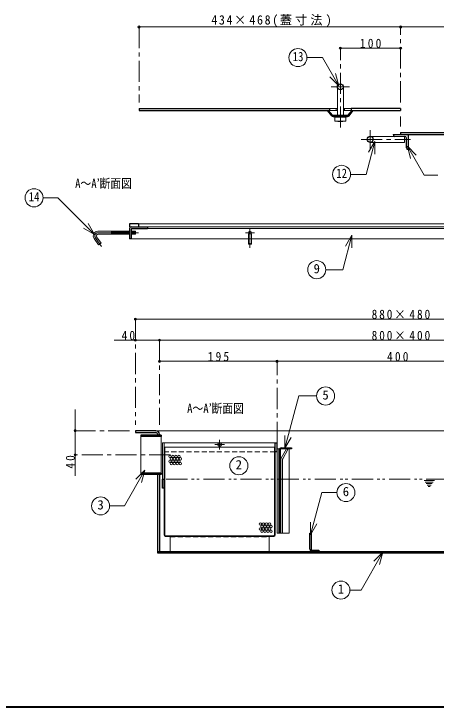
# Model space of a CAD drawing. Units: millimetres at full size, sheet at 1:7. Extents: x -1487 to 1348, y -983 to 984.
# Drawn here: x -822 to -121, y -983 to 165 of the extents above; entities that cross this region are included whole.
import ezdxf
from ezdxf.enums import TextEntityAlignment as Align

# ---------------------------------------------------------------- set-up
doc = ezdxf.new("R2010")
doc.units = ezdxf.units.MM
doc.header["$LTSCALE"] = 7
doc.header["$PDMODE"] = 32
doc.header["$PDSIZE"] = 3.5
for name, pattern in [('CHAIN1', [8, 5, -1, 1, -1]), ('DASHED1', [1.8, 1.2, -0.6]), ('DOUBLE_CHAIN1', [8.8, 5, -1, 0.6, -0.6, 0.6, -1])]:
    doc.linetypes.add(name, pattern=pattern)
doc.layers.add('0-A', color=4, linetype='Continuous', lineweight=9)
doc.styles.add('ＭＳ ゴシック', font='')
doc.styles.get('ＭＳ ゴシック').set_extended_font_data('MS Gothic')

msp = doc.modelspace()

# ---------------------------------------------------------------- linework, layer by layer
at = {"layer": '0-A', "linetype": 'CHAIN1'}
for p, q in [((-613.857, 143.513), (-613.857, 18.513)), ((-179.857, 18.513), (-179.857, 143.513)), ((-279.857, -23.187), (-279.857, 108.513)), ((-294.857, 44.313), (-264.857, 44.313)), ((-179.857, -4.687), (-179.857, -21.487)), ((-230.357, -57.687), (-230.357, -27.687)), ((-245.357, -42.687), (-163.357, -42.687)), ((-429.857, -189.987), (-429.857, -222.418)), ((-686.348, -205.355), (-676.037, -220.08)), ((-682.252, -197.487), (-614.756, -197.487)), ((-422.357, -197.487), (-437.357, -197.487)), ((-619.857, -340.487), (-619.857, -515.487)), ((-579.857, -375.487), (-579.857, -515.487)), ((-384.857, -545.487), (-384.857, -410.487)), ((-629.857, -525.487), (-719.857, -525.487)), ((-488.107, -548.487), (-472.107, -548.487)), ((-480.107, -540.487), (-480.107, -556.487)), ((-561.857, -565.487), (-719.857, -565.487))]:
    msp.add_line(p, q, dxfattribs=at)
at = {"layer": '0-A'}
for p, q in [((-613.857, 143.513), (-179.857, 143.513)), ((-179.857, 143.513), (254.143, 143.513)), ((-279.857, 108.513), (-179.857, 108.513)), ((-284.857, 8.513), (-286.857, 8.513)), ((-286.857, 5.313), (-284.857, 5.313)), ((-272.857, 8.513), (-274.857, 8.513)), ((-274.857, 5.313), (-272.857, 5.313)), ((255.143, -182.487), (-614.857, -182.487)), ((-659.756, -194.987), (-659.756, -199.987)), ((-658.886, -199.987), (-659.294, -194.987)), ((-657.883, -199.987), (-658.291, -194.987)), ((-656.879, -199.987), (-657.288, -194.987)), ((-655.876, -199.987), (-656.284, -194.987)), ((-654.873, -199.987), (-655.281, -194.987)), ((-653.869, -199.987), (-654.278, -194.987)), ((-652.866, -199.987), (-653.274, -194.987)), ((-651.863, -199.987), (-652.271, -194.987)), ((-650.859, -199.987), (-651.268, -194.987)), ((-649.856, -199.987), (-650.264, -194.987)), ((-648.853, -199.987), (-649.261, -194.987)), ((-647.849, -199.987), (-648.258, -194.987)), ((-646.846, -199.987), (-647.254, -194.987)), ((-645.843, -199.987), (-646.251, -194.987)), ((-644.839, -199.987), (-645.248, -194.987)), ((-643.836, -199.987), (-644.244, -194.987)), ((-642.833, -199.987), (-643.241, -194.987)), ((-641.829, -199.987), (-642.238, -194.987)), ((-640.826, -199.987), (-641.234, -194.987)), ((-639.823, -199.987), (-640.231, -194.987)), ((-638.819, -199.987), (-639.228, -194.987)), ((-637.816, -199.987), (-638.224, -194.987)), ((-636.813, -199.987), (-637.221, -194.987)), ((-635.809, -199.987), (-636.218, -194.987)), ((-634.806, -199.987), (-635.214, -194.987)), ((-633.803, -199.987), (-634.211, -194.987)), ((-632.799, -199.987), (-633.208, -194.987)), ((-631.796, -199.987), (-632.204, -194.987)), ((-630.793, -199.987), (-631.201, -194.987)), ((-629.857, -199.154), (-630.198, -194.987)), ((-625.776, -199.987), (-626.184, -194.987)), ((-624.773, -199.987), (-625.181, -194.987)), ((-623.769, -199.987), (-624.178, -194.987)), ((-622.766, -199.987), (-623.174, -194.987)), ((-621.763, -199.987), (-622.171, -194.987)), ((-620.759, -199.987), (-621.168, -194.987)), ((-619.756, -199.987), (-620.164, -194.987)), ((-626.779, -199.987), (-626.857, -199.032)), ((100.143, -207.487), (-626.857, -207.487)), ((-432.357, -207.487), (-432.357, -215.985)), ((-427.357, -207.487), (-427.357, -215.985)), ((-619.857, -340.487), (260.143, -340.487)), ((-654.857, -375.487), (-579.857, -375.487)), ((220.143, -375.487), (-579.857, -375.487)), ((-579.857, -410.487), (-384.857, -410.487)), ((-384.857, -410.487), (15.143, -410.487)), ((-719.857, -490.487), (-719.857, -600.487)), ((226.143, -525.487), (-585.857, -525.487)), ((-388.107, -545.487), (-572.107, -545.487)), ((-571.107, -552.987), (-389.107, -552.987)), ((-381.857, -555.487), (-380.705, -555.487)), ((-364.857, -695.487), (-364.857, -555.487)), ((-381.857, -695.487), (-381.107, -695.487)), ((-378.857, -695.487), (-379.607, -695.487)), ((-375.857, -695.487), (-364.857, -695.487))]:
    msp.add_line(p, q, dxfattribs=at)
at = {"layer": '0-A', "color": 7, "lineweight": 18}
for p, q in [((-335.197, 92.791), (-309.371, 92.791)), ((-282.338, 45.967), (-309.371, 92.791)), ((-282.338, 45.967), (-297.187, 60.816)), ((-282.338, 45.967), (-287.773, 66.252)), ((-284.857, 44.313), (-284.857, -3.187)), ((-274.857, 44.313), (-274.857, -3.187)), ((-286.857, 8.513), (-297.857, 8.513)), ((-297.857, 5.313), (-286.857, 5.313)), ((-286.857, 8.513), (-286.857, 5.313)), ((-288.857, -5.687), (-270.857, -5.687)), ((-288.857, -12.687), (-288.857, -5.687)), ((-284.857, -4.687), (-284.857, -5.287)), ((-283.857, -5.187), (-275.857, -5.187)), ((-275.857, -5.187), (-279.857, -5.687)), ((-279.857, -5.687), (-279.857, -12.687)), ((-270.857, -5.687), (-275.857, -5.187)), ((-274.857, -4.687), (-274.857, -5.287)), ((-270.857, -12.687), (-270.857, -5.687)), ((-288.857, -12.687), (-270.857, -12.687)), ((-288.857, -12.687), (-283.857, -13.187)), ((-283.857, -13.187), (-279.857, -12.687)), ((-279.857, -12.687), (-275.857, -13.187)), ((-230.357, -37.687), (-173.357, -37.687)), ((-222.397, -45.985), (-237.055, -100.688)), ((-222.397, -45.985), (-232.897, -64.172)), ((-222.397, -45.985), (-222.397, -66.985)), ((-168.671, -54.219), (-153.822, -69.068)), ((-168.671, -54.219), (-163.236, -74.503)), ((-262.835, -100.688), (-237.055, -100.688)), ((-772.997, -139.514), (-748.336, -139.514)), ((-687.723, -200.126), (-748.336, -139.514)), ((-687.723, -200.126), (-698.223, -181.939)), ((-687.723, -200.126), (-705.91, -189.626)), ((-682.252, -194.987), (-629.857, -194.987)), ((-626.857, -194.987), (-619.756, -194.987)), ((-619.756, -194.987), (-619.756, -199.987)), ((-599.857, -187.487), (240.143, -187.487)), ((-599.857, -190.487), (240.143, -190.487)), ((-682.252, -199.987), (-629.857, -199.987)), ((-626.857, -199.987), (-619.756, -199.987)), ((-260.629, -201.519), (-275.938, -258.655)), ((-260.629, -201.519), (-271.129, -219.706)), ((-260.629, -201.519), (-260.629, -222.519)), ((-688.396, -206.789), (-680.953, -217.418)), ((-303.995, -258.655), (-275.938, -258.655)), ((-610.857, -595.737), (-610.857, -535.237)), ((-576.857, -595.737), (-576.857, -535.237)), ((-371.75, -554.631), (-371.75, -533.631)), ((-371.75, -554.631), (-361.25, -536.445)), ((-575.107, -545.487), (-572.107, -545.487)), ((-575.107, -605.487), (-575.107, -545.487)), ((-572.107, -605.487), (-572.107, -545.487)), ((-572.107, -552.987), (-571.107, -552.987)), ((-571.107, -698.487), (-571.107, -552.987)), ((-389.107, -552.987), (-388.107, -552.987)), ((-389.107, -552.987), (-389.107, -698.487)), ((-388.107, -560.487), (-388.107, -698.487)), ((-384.857, -555.487), (-381.857, -555.487)), ((-384.857, -695.487), (-384.857, -555.487)), ((-381.857, -555.487), (-381.857, -695.487)), ((-378.054, -571.095), (-369.042, -555.487)), ((-366.792, -556.786), (-375.455, -571.791)), ((-369.042, -555.487), (-366.792, -556.786)), ((-378.857, -695.487), (-378.857, -574.095)), ((-375.857, -573.291), (-375.857, -695.487)), ((-604.069, -590.891), (-638.193, -649.996)), ((-604.069, -590.891), (-618.918, -605.74)), ((-604.069, -590.891), (-609.504, -611.175)), ((-572.107, -698.487), (-572.107, -620.487)), ((-638.193, -649.996), (-662.622, -649.996)), ((-329.288, -698.214), (-329.288, -677.214)), ((-329.288, -698.214), (-318.788, -680.027)), ((-570.107, -699.487), (-390.107, -699.487)), ((-390.107, -700.487), (-570.107, -700.487)), ((-562.107, -725.487), (-562.107, -700.487)), ((-398.107, -700.487), (-398.107, -725.487)), ((-384.857, -695.487), (-381.857, -695.487)), ((-378.857, -695.487), (-375.857, -695.487)), ((-209.394, -726.843), (-245.602, -789.557)), ((-209.394, -726.843), (-224.243, -741.693)), ((-209.394, -726.843), (-214.829, -747.128)), ((-263.904, -789.557), (-245.602, -789.557))]:
    msp.add_line(p, q, dxfattribs=at)
at = {"layer": '0-A', "color": 5, "lineweight": 25}
for p, q in [((-613.857, 8.513), (-613.857, 5.313)), ((-613.857, 8.513), (-297.857, 8.513)), ((-613.857, 5.313), (-297.857, 5.313)), ((-294.258, -3.561), (-301.357, 5.313)), ((-293.087, -2.624), (-299.436, 5.313)), ((-297.857, 8.513), (-297.857, 5.313)), ((-266.628, -2.624), (-260.278, 5.313)), ((-265.457, -3.561), (-258.357, 5.313)), ((-179.857, 8.513), (-261.857, 8.513)), ((-261.857, 8.513), (-261.857, 5.313)), ((-261.857, 5.313), (-179.857, 5.313)), ((-179.857, 8.513), (-179.857, 5.313)), ((-267.799, -3.187), (-291.916, -3.187)), ((-291.916, -4.687), (-267.799, -4.687)), ((-179.857, -31.487), (254.143, -31.487)), ((-179.857, -31.487), (-179.857, -34.687)), ((-192.357, -34.687), (254.143, -34.687)), ((-170.357, -56.687), (-170.357, -40.687)), ((-167.357, -34.687), (-167.357, -59.687)), ((-629.857, -182.487), (-629.857, -187.487)), ((-614.857, -182.487), (-629.857, -182.487)), ((-614.857, -182.487), (-614.857, -187.487)), ((-629.857, -187.487), (-599.857, -187.487)), ((-629.857, -190.487), (-629.857, -207.487)), ((-626.857, -191.487), (-626.857, -207.487)), ((-625.857, -190.487), (-599.857, -190.487)), ((-599.857, -187.487), (-599.857, -190.487)), ((-626.857, -207.487), (-629.857, -207.487)), ((-619.857, -525.487), (-619.857, -528.487)), ((-585.857, -525.487), (-619.857, -525.487)), ((-619.857, -528.487), (-585.857, -528.487)), ((-610.857, -532.987), (-610.857, -535.237)), ((-576.857, -532.987), (-610.857, -532.987)), ((-576.857, -535.237), (-610.857, -535.237)), ((-582.857, -531.487), (-582.857, -532.987)), ((-579.857, -532.987), (-579.857, -531.487)), ((-576.857, -532.987), (-576.857, -535.237)), ((-381.107, -695.487), (-381.107, -556.987)), ((-379.607, -556.987), (-379.607, -695.487)), ((-361.107, -555.487), (-378.167, -555.487)), ((-378.107, -553.987), (-361.107, -553.987)), ((-361.107, -553.987), (-361.107, -555.487)), ((-610.857, -595.737), (-610.857, -597.987)), ((-576.857, -595.737), (-610.857, -595.737)), ((-576.857, -595.737), (-576.857, -597.987)), ((-576.857, -597.987), (-610.857, -597.987)), ((-582.857, -728.487), (-582.857, -597.987)), ((-579.857, -597.987), (-579.857, -725.487)), ((-575.107, -605.487), (-572.107, -605.487)), ((-572.107, -620.487), (-572.107, -605.487)), ((-379.607, -695.487), (-381.107, -695.487)), ((-330.357, -721.487), (-330.357, -695.487)), ((-330.357, -695.487), (-328.357, -695.487)), ((-328.357, -695.487), (-328.357, -721.487)), ((-582.857, -725.487), (223.143, -725.487)), ((223.143, -728.487), (-582.857, -728.487))]:
    msp.add_line(p, q, dxfattribs=at)
at = {"layer": '0-A', "linetype": 'DASHED1'}
for p, q in [((-285.857, -3.187), (-285.857, -4.687)), ((-284.857, -3.187), (-284.857, -4.687)), ((-274.857, -3.187), (-274.857, -4.687)), ((-273.857, -3.187), (-273.857, -4.687)), ((-432.357, -207.487), (-432.357, -197.487)), ((-427.357, -207.487), (-427.357, -197.487)), ((-388.107, -560.487), (-575.107, -560.487)), ((-562.107, -701.487), (-398.107, -701.487))]:
    msp.add_line(p, q, dxfattribs=at)
at = {"layer": '0-A', "linetype": 'DOUBLE_CHAIN1'}
for p, q in [((-568.607, -605.487), (101.143, -605.487)), ((-123.944, -608.031), (-140.807, -608.031)), ((-139.121, -610.531), (-125.631, -610.531)), ((-127.317, -613.031), (-137.434, -613.031)), ((-135.748, -615.531), (-129.003, -615.531)), ((-130.689, -618.031), (-134.062, -618.031))]:
    msp.add_line(p, q, dxfattribs=at)
at = {"layer": '0-A', "color": 1, "lineweight": 40}
msp.add_line((1347.643, -983.487), (-1487.357, -983.487), dxfattribs=at)
at = {"layer": '0-A', "color": 7, "lineweight": 18}
for points in [[(-261.857, 8.513), (-272.857, 8.513), (-272.857, 5.313), (-261.857, 5.313)], [(-279.857, -5.687), (-283.857, -5.187), (-288.857, -5.687)], [(-283.857, -13.187), (-275.857, -13.187), (-270.857, -12.687)], [(-230.357, -47.687), (-173.357, -47.687), (-173.357, -37.687)], [(-168.671, -54.219), (-141.086, -101.998), (-117.926, -101.998)], [(-684.3, -203.921), (-676.857, -214.551), (-680.953, -217.418)], [(-371.75, -554.631), (-348.517, -467.925), (-319.411, -467.925)], [(-329.288, -698.214), (-310.474, -627.996), (-285.666, -627.996)]]:
    msp.add_lwpolyline(points, dxfattribs=at)
at = {"layer": '0-A', "color": 5, "lineweight": 25}
msp.add_lwpolyline([(-385.107, -545.487), (-385.107, -560.487), (-388.107, -560.487), (-388.107, -545.487)], close=True, dxfattribs=at)
for points in [[(-572.107, -620.487), (-575.107, -620.487), (-575.107, -605.487)], [(-326.357, -723.487), (-315.357, -723.487), (-315.357, -725.487)]]:
    msp.add_lwpolyline(points, dxfattribs=at)
at = {"layer": '0-A', "color": 7, "lineweight": 18}
for centre in [(-350.197, 92.791), (-277.835, -100.688), (-787.997, -139.514), (-318.995, -258.655), (-304.411, -467.925), (-448.25, -583.554), (-270.666, -627.996), (-677.622, -649.996), (-278.904, -789.557)]:
    msp.add_circle(centre, 15, dxfattribs=at)
at = {"layer": '0-A', "color": 5, "lineweight": 25}
for centre, radius in [((-279.857, 44.313), 5), ((-230.357, -42.687), 5), ((-480.107, -548.487), 3)]:
    msp.add_circle(centre, radius, dxfattribs=at)
at = {"layer": '0-A'}
for centre, radius in [((-429.857, -197.487), 2.5), ((-562.63, -568.042), 2), ((-562.63, -576.042), 2), ((-560.13, -572.042), 2), ((-557.63, -568.042), 2), ((-557.63, -576.042), 2), ((-555.13, -572.042), 2), ((-552.63, -568.042), 2), ((-552.63, -576.042), 2), ((-550.13, -572.042), 2), ((-547.63, -568.042), 2), ((-547.63, -576.042), 2), ((-545.13, -572.042), 2), ((-560.13, -580.042), 2), ((-555.13, -580.042), 2), ((-550.13, -580.042), 2), ((-545.13, -580.042), 2), ((-412.394, -680.18), 2), ((-412.394, -688.18), 2), ((-409.894, -684.18), 2), ((-407.394, -680.18), 2), ((-407.394, -688.18), 2), ((-404.894, -684.18), 2), ((-402.394, -680.18), 2), ((-402.394, -688.18), 2), ((-399.894, -684.18), 2), ((-397.394, -680.18), 2), ((-397.394, -688.18), 2), ((-394.894, -684.18), 2), ((-409.894, -692.18), 2), ((-404.894, -692.18), 2), ((-399.894, -692.18), 2), ((-394.894, -692.18), 2)]:
    msp.add_circle(centre, radius, dxfattribs=at)
at = {"layer": '0-A', "color": 5, "lineweight": 25}
for centre, radius, start, end in [((-291.916, -1.687), 3, 218.65981, 270), ((-291.916, -1.687), 1.5, 218.65981, 270), ((-267.799, -1.687), 1.5, 270, 321.34019), ((-267.799, -1.687), 3, 270, 321.34019), ((-189.357, -34.687), 3, 180, 270), ((-173.357, -40.687), 3, 0, 90), ((-167.357, -56.687), 3, 180, 270), ((-626.857, -190.487), 3, 90, 180), ((-625.857, -191.487), 1, 90, 180), ((-585.857, -531.487), 6, 0, 90), ((-585.857, -531.487), 3, 0, 90), ((-378.107, -556.987), 3, 92.27697, 180), ((-378.107, -556.987), 1.5, 92.27697, 180), ((-326.357, -721.487), 4, 180, 270), ((-326.357, -721.487), 2, 180, 270)]:
    msp.add_arc(centre, radius, start, end, dxfattribs=at)
at = {"layer": '0-A', "color": 7, "lineweight": 18}
for centre, radius, start, end in [((-682.252, -202.487), 7.5, 90, 215), ((-682.252, -202.487), 2.5, 90, 215), ((-378.107, -556.987), 3, 90, 92.27697), ((-372.857, -574.095), 6, 150, 180), ((-372.857, -573.291), 3, 150, 180), ((-570.107, -698.487), 2, 180, 270), ((-570.107, -698.487), 1, 180, 270), ((-390.107, -698.487), 1, 270, 0), ((-390.107, -698.487), 2, 270, 0)]:
    msp.add_arc(centre, radius, start, end, dxfattribs=at)
at = {"layer": '0-A', "linetype": 'CHAIN1'}
msp.add_arc((-682.252, -202.487), 5, 90, 215, dxfattribs=at)
at = {"layer": '0-A'}
msp.add_ellipse((-429.857, -215.974), major_axis=(2.5, 0), ratio=0.57, dxfattribs=at)
for p in [(-613.857, 143.513), (-179.857, 143.513), (-279.857, 108.513), (-179.857, 108.513), (-619.857, -340.487), (-619.857, -375.487), (-579.857, -375.487), (-579.857, -410.487), (-384.857, -410.487), (-719.857, -525.487), (-719.857, -565.487)]:
    msp.add_point(p, dxfattribs=at)

# ---------------------------------------------------------------- texts
at = {"layer": '0-A', "color": 7, "style": 'ＭＳ ゴシック', "width": 0.85}
for s, p in [('13', (-358.947, 82.291)), ('12', (-286.585, -111.188)), ('A～A’断面図', (-719.857, -127.987)), ('14', (-796.747, -150.014)), ('A～A’断面図', (-534.061, -500.743))]:
    msp.add_text(s, height=15.4, dxfattribs=at).set_placement(p, align=Align.BOTTOM_LEFT)
at = {"layer": '0-A', "color": 7, "style": 'ＭＳ ゴシック'}
for s, p in [('9', (-324.245, -269.155)), ('5', (-309.661, -478.425)), ('2', (-453.5, -594.054)), ('6', (-275.916, -638.496)), ('3', (-682.872, -660.496)), ('1', (-284.154, -800.057))]:
    msp.add_text(s, height=15.4, dxfattribs=at).set_placement(p, align=Align.BOTTOM_LEFT)
at = {"layer": '0-A', "color": 7, "char_height": 15.4, "attachment_point": 7, "style": 'ＭＳ ゴシック'}
for s, insert in [('\\T1.27;\\W0.95;434×468(蓋寸法)', (-493.982, 143.513)), ('\\T1.38;\\W0.9;100', (-247.357, 108.513)), ('\\T1.33;\\W0.9;880×480', (-227.982, -340.487)), ('\\T1.36;\\W0.9;40', (-642.607, -375.487)), ('\\T1.33;\\W0.9;800×400', (-227.982, -375.487)), ('\\T1.38;\\W0.9;195', (-499.857, -410.487)), ('\\T1.38;\\W0.9;400', (-202.357, -410.487))]:
    msp.add_mtext(s, dxfattribs=dict(at, insert=insert))
at = {"layer": '0-A', "color": 7, "insert": (-719.857, -588.237), "char_height": 15.4, "attachment_point": 7, "rotation": 90, "style": 'ＭＳ ゴシック'}
msp.add_mtext('\\T1.36;\\W0.9;40', dxfattribs=at)

doc.saveas('drawing.dxf')
